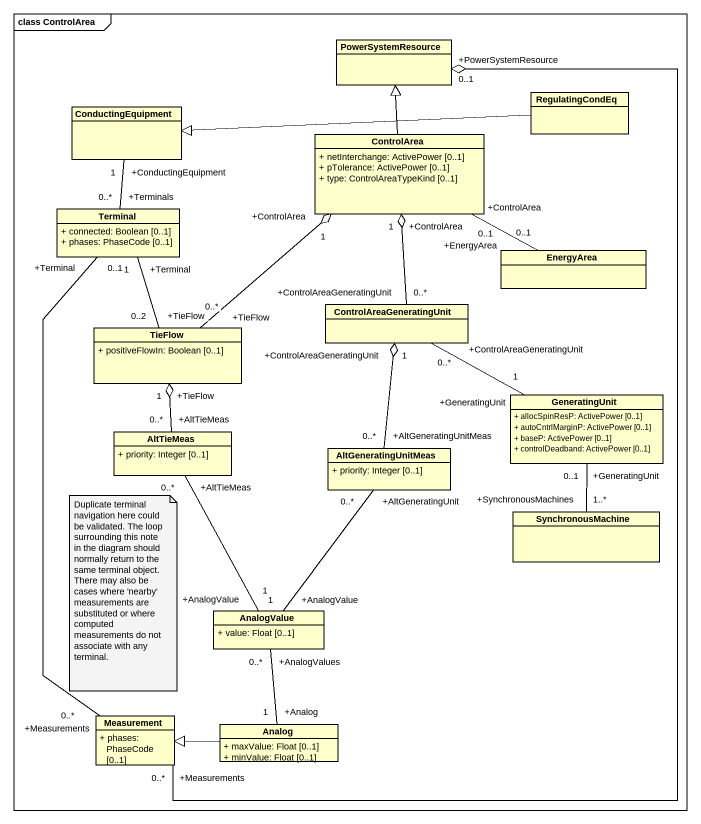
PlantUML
@startuml
mainframe class ControlArea
hide circle
hide empty members
skinparam classAttributeIconSize 0
class PowerSystemResource
class ConductingEquipment
class RegulatingCondEq
class ControlArea {
  + netInterchange: ActivePower [0..1]
  + pTolerance: ActivePower [0..1]
  + type: ControlAreaTypeKind [0..1]
}
class Terminal {
  + connected: Boolean [0..1]
  + phases: PhaseCode [0..1]
}
class EnergyArea
class ControlAreaGeneratingUnit
class TieFlow {
  + positiveFlowIn: Boolean [0..1]
}
class GeneratingUnit {
  + allocSpinResP: ActivePower [0..1]
  + autoCntrlMarginP: ActivePower [0..1]
  + baseP: ActivePower [0..1]
  + controlDeadband: ActivePower [0..1]
}
class AltTieMeas {
  + priority: Integer [0..1]
}
class AltGeneratingUnitMeas {
  + priority: Integer [0..1]
}
class SynchronousMachine
class AnalogValue {
  + value: Float [0..1]
}
class Measurement {
  + phases: PhaseCode [0..1]
}
class Analog {
  + maxValue: Float [0..1]
  + minValue: Float [0..1]
}
PowerSystemResource "+PowerSystemResource\n0..1" o-- "+Measurements\n0..*" Measurement
RegulatingCondEq -left-|> ConductingEquipment
ControlArea -up-|> PowerSystemResource
ControlArea "+ControlArea\n0..1" -right- "+EnergyArea\n0..1" EnergyArea
Terminal "+Terminals\n0..*" -up- "+ConductingEquipment\n1" ConductingEquipment
ControlAreaGeneratingUnit "+ControlAreaGeneratingUnit\n0..*" -up-o "+ControlArea\n1" ControlArea
ControlAreaGeneratingUnit "+ControlAreaGeneratingUnit\n0..*" -right- "+GeneratingUnit\n1" GeneratingUnit
TieFlow "+TieFlow\n0..*" -up-o "+ControlArea\n1" ControlArea
TieFlow "+TieFlow\n0..2" -up- "+Terminal\n1" Terminal
GeneratingUnit "+GeneratingUnit\n0..1" -- "+SynchronousMachines\n1..*" SynchronousMachine
AltTieMeas "+AltTieMeas\n0..*" -up-o "+TieFlow\n1" TieFlow
AltTieMeas "+AltTieMeas\n0..*" -- "+AnalogValue\n1" AnalogValue
AltGeneratingUnitMeas "+AltGeneratingUnitMeas\n0..*" -up-o "+ControlAreaGeneratingUnit\n1" ControlAreaGeneratingUnit
AltGeneratingUnitMeas "+AltGeneratingUnit\n0..*" -- "+AnalogValue\n1" AnalogValue
Measurement "+Measurements\n0..*" -up- "+Terminal\n0..1" Terminal
Analog "+Analog\n1" -up- "+AnalogValues\n0..*" AnalogValue
Analog -left-|> Measurement
note as N1
  Duplicate terminal navigation here could be validated. The loop surrounding this note in the diagram should normally return to the same terminal object. There may also be cases where 'nearby' measurements are substituted or where computed measurements do not associate with any terminal.
end note
@enduml
